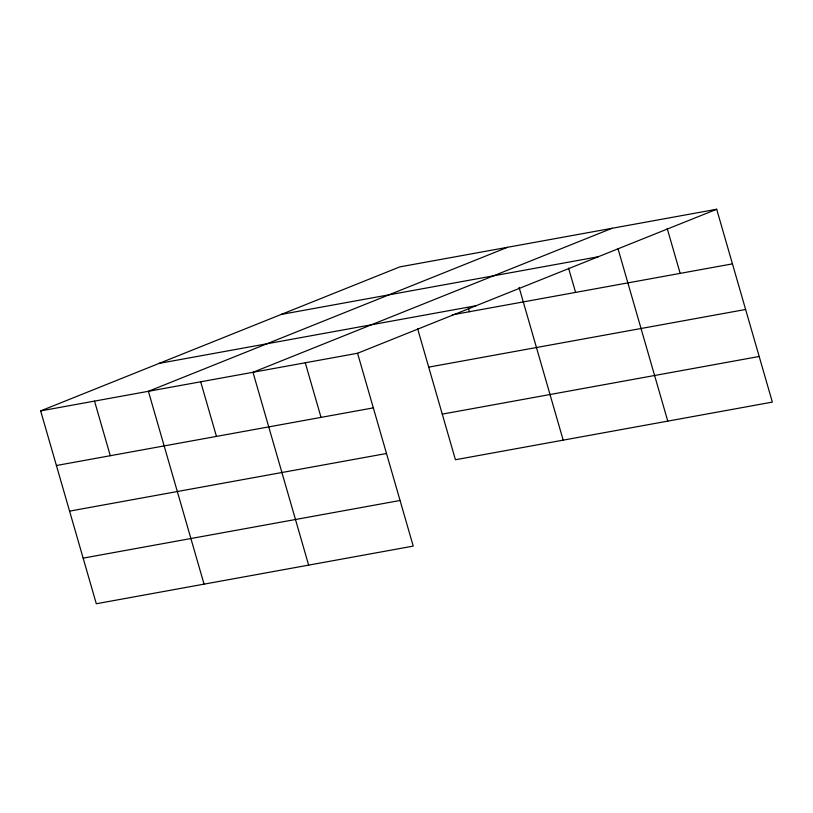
<?xml version="1.0" encoding="UTF-8"?>
<svg xmlns="http://www.w3.org/2000/svg" width="813" height="813" viewBox="0 0 813 813"><rect width="100%" height="100%" fill="white"/><g stroke="black" fill="none" stroke-linecap="round" stroke-linejoin="round"><path stroke-width="1.22" d="M40.65 410.9L357.568 353.259L413.228 546.102L96.31 603.744L40.65 410.9L399.772 266.898L716.69 209.256L772.35 402.1L455.432 459.741L417.618 328.716M507.525 247.294L148.403 391.307L204.063 584.151M612.108 228.27L252.985 372.283L308.645 565.126M357.568 353.259L716.69 209.256M281.268 314.418L598.175 256.776M159.165 363.381L476.072 305.739M452.272 314.834L732.452 263.869M428.705 367.13L745.623 309.479M56.412 465.514L373.33 407.872M442.272 414.122L759.179 356.48M69.583 511.133L386.49 453.491M83.15 558.135L400.057 500.483M667.199 228.473L680.166 273.371M618.063 248.91L667.768 421.114M568.572 268.127L575.584 292.395M519.08 287.345L563.185 440.138M468.359 308.066L469.416 311.714M305.271 362.771L321.033 417.384M200.689 381.795L216.451 436.408M94.521 401.104L110.294 455.717"/></g></svg>
